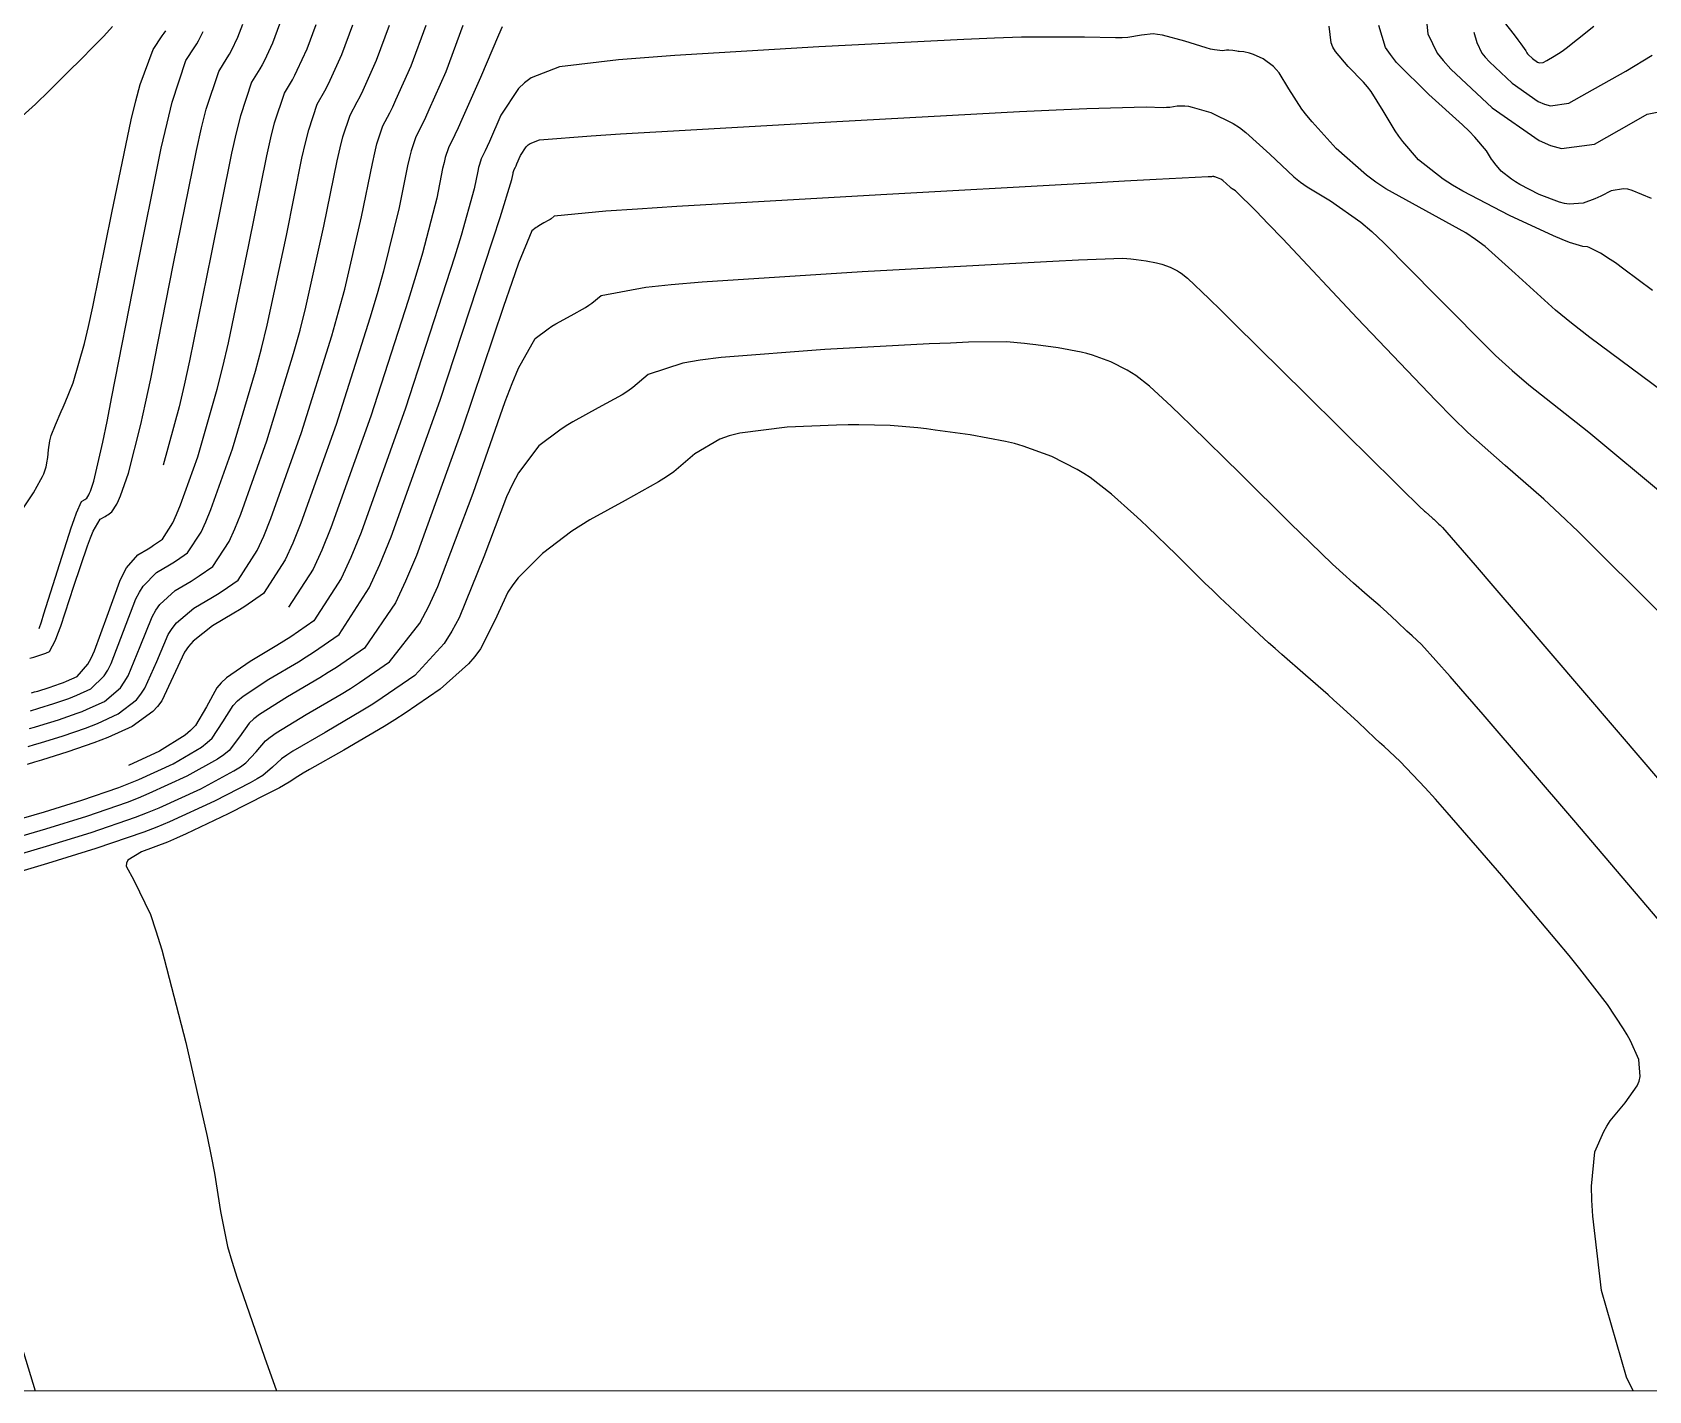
# Model space of a CAD drawing. Header units: metres. Extents: x 837117 to 838477, y 1189012 to 1191015.
# Drawn here: x 837799 to 837845.75, y 1189013.87 to 1189053.17 of the extents above; entities that cross this region are included whole.
import ezdxf

# ---------------------------------------------------------------- set-up
doc = ezdxf.new("R2010")
doc.units = ezdxf.units.M
doc.header["$LTSCALE"] = 0.3
doc.layers.add('COORD', color=7, linetype='Continuous', lineweight=20)
doc.layers.add('COTAS 10', color=1, linetype='Continuous')
doc.layers.add('COTAS INT', color=252, linetype='Continuous')

msp = doc.modelspace()

# ---------------------------------------------------------------- linework, layer by layer
at = {"layer": 'COORD'}
msp.add_line((837476.514, 1189013.872), (838476.514, 1189013.872), dxfattribs=at)
msp.add_lwpolyline([(837476.514, 1189013.872), (838476.514, 1189013.872), (838476.514, 1191013.872), (837476.514, 1191013.872)], close=True, dxfattribs=at)
at = {"layer": 'COTAS 10'}
for points, elevation in [([(837798.881, 1189032.511), (837799.06, 1189032.564), (837799.239, 1189032.618), (837799.892, 1189032.818), (837800.536, 1189033.041), (837800.71, 1189033.109), (837800.881, 1189033.179), (837801.485, 1189033.455), (837802.014, 1189033.865), (837802.139, 1189034.021), (837802.255, 1189034.194), (837802.596, 1189034.971), (837802.932, 1189035.753), (837803.044, 1189035.929), (837803.165, 1189036.088), (837803.672, 1189036.515), (837804.21, 1189036.831), (837804.351, 1189036.919), (837804.488, 1189037.007), (837804.951, 1189037.328), (837805.5, 1189038.178), (837805.69, 1189038.6), (837805.898, 1189039.103), (837806.787, 1189041.594), (837807.661, 1189044.389), (837807.858, 1189045.083), (837808.036, 1189045.743), (837808.52, 1189047.84), (837808.833, 1189049.381), (837808.903, 1189049.691), (837808.967, 1189049.95), (837809.138, 1189050.465), (837809.339, 1189050.844), (837809.422, 1189051.017), (837809.517, 1189051.22), (837809.955, 1189052.202), (837810.388, 1189053.377)], 1670), ([(837798.924, 1189035.062), (837799.037, 1189035.094), (837799.068, 1189035.104), (837799.1, 1189035.113), (837799.215, 1189035.149), (837799.329, 1189035.188), (837799.36, 1189035.2), (837799.391, 1189035.213), (837799.497, 1189035.262), (837799.669, 1189035.583), (837799.74, 1189035.768), (837799.822, 1189035.993), (837800.203, 1189037.154), (837800.593, 1189038.32), (837800.68, 1189038.55), (837800.758, 1189038.739), (837800.964, 1189039.085), (837801.105, 1189039.168), (837801.142, 1189039.191), (837801.178, 1189039.214), (837801.3, 1189039.298), (837801.444, 1189039.522), (837801.494, 1189039.632), (837801.548, 1189039.764), (837801.782, 1189040.418), (837802.141, 1189041.832), (837802.275, 1189042.442), (837802.424, 1189043.148), (837803.085, 1189046.489), (837803.746, 1189049.751), (837803.895, 1189050.407), (837804.03, 1189050.955), (837804.392, 1189052.045), (837804.638, 1189052.433), (837804.7, 1189052.54), (837804.758, 1189052.647), (837804.945, 1189053.031), (837805.086, 1189053.413)], 1660), ([(837839.323, 1189053.507), (837839.364, 1189053.126), (837839.63, 1189052.574), (837839.809, 1189052.356), (837840.034, 1189052.111), (837841.224, 1189050.993), (837842.584, 1189050.041), (837842.915, 1189049.9), (837843.226, 1189049.812), (837844.187, 1189049.938), (837845.258, 1189050.546), (837845.71, 1189050.803), (837846.14, 1189050.889)], 1670), ([(837846.161, 1189036.296), (837843.709, 1189038.727), (837843.182, 1189039.233), (837842.72, 1189039.668), (837841.599, 1189040.637), (837840.521, 1189041.595), (837840.087, 1189042.022), (837839.594, 1189042.519), (837837.322, 1189044.902), (837835.166, 1189047.195), (837834.746, 1189047.637), (837834.402, 1189047.995), (837833.802, 1189048.589), (837833.7, 1189048.649), (837833.672, 1189048.67), (837833.644, 1189048.692), (837833.54, 1189048.79), (837833.437, 1189048.884), (837833.409, 1189048.905), (837833.381, 1189048.923), (837833.285, 1189048.969), (837833.205, 1189048.993), (837833.188, 1189048.996), (837833.174, 1189048.999), (837833.14, 1189048.999), (837833.108, 1189048.993), (837833.095, 1189048.992), (837833.079, 1189048.992), (837833.007, 1189048.994), (837831.504, 1189048.917), (837830.587, 1189048.868), (837829.452, 1189048.805), (837823.544, 1189048.477), (837817.638, 1189048.133), (837816.505, 1189048.061), (837815.589, 1189047.999), (837814.096, 1189047.857), (837814.005, 1189047.781), (837813.974, 1189047.759), (837813.94, 1189047.738), (837813.797, 1189047.659), (837813.646, 1189047.576), (837813.607, 1189047.551), (837813.57, 1189047.527), (837813.444, 1189047.432), (837813.064, 1189046.491), (837812.866, 1189045.933), (837812.628, 1189045.246), (837811.435, 1189041.688), (837810.115, 1189038.041), (837809.797, 1189037.297), (837809.5, 1189036.668), (837808.602, 1189035.357), (837807.797, 1189034.8), (837807.559, 1189034.647), (837807.315, 1189034.494), (837806.381, 1189033.946), (837805.573, 1189033.436), (837805.409, 1189033.308), (837805.271, 1189033.185), (837804.989, 1189032.789), (837804.688, 1189032.395), (837804.538, 1189032.274), (837804.359, 1189032.147), (837803.472, 1189031.648), (837802.372, 1189031.146), (837802.059, 1189031.018), (837801.742, 1189030.894), (837800.568, 1189030.488), (837799.378, 1189030.122), (837799.052, 1189030.024), (837798.726, 1189029.927)], 1680)]:
    msp.add_lwpolyline(points, dxfattribs=dict(at, elevation=elevation))
at = {"layer": 'COTAS INT'}
for points, elevation in [([(837841.286, 1189053.831), (837841.862, 1189053.103), (837841.971, 1189052.961), (837842.059, 1189052.844), (837842.197, 1189052.637), (837842.225, 1189052.579), (837842.244, 1189052.556), (837842.268, 1189052.531), (837842.393, 1189052.413), (837842.536, 1189052.313), (837842.57, 1189052.298), (837842.603, 1189052.289), (837842.704, 1189052.302), (837842.806, 1189052.36), (837843.017, 1189052.48), (837843.217, 1189052.611), (837843.288, 1189052.661), (837843.364, 1189052.718), (837843.695, 1189052.976), (837844.165, 1189053.348)], 1666), ([(837798.631, 1189039.243), (837799.035, 1189039.854), (837799.246, 1189040.235), (837799.29, 1189040.321), (837799.326, 1189040.397), (837799.403, 1189040.602), (837799.432, 1189040.768), (837799.439, 1189040.82), (837799.445, 1189040.876), (837799.462, 1189041.098), (837799.501, 1189041.354), (837799.521, 1189041.431), (837799.546, 1189041.51), (837799.667, 1189041.817), (837799.835, 1189042.199), (837799.889, 1189042.326), (837799.946, 1189042.463), (837800.18, 1189043.031), (837800.506, 1189044.169), (837800.622, 1189044.663), (837800.748, 1189045.236), (837801.294, 1189047.954), (837801.854, 1189050.641), (837801.988, 1189051.194), (837802.114, 1189051.665), (837802.494, 1189052.676), (837802.758, 1189053.069), (837802.811, 1189053.149), (837802.855, 1189053.217)], 1656), ([(837801.316, 1189053.345), (837801.071, 1189053.067), (837800.756, 1189052.75), (837800.64, 1189052.634), (837800.512, 1189052.505), (837799.943, 1189051.935), (837799.358, 1189051.357), (837799.219, 1189051.223), (837799.089, 1189051.1), (837798.705, 1189050.748)], 1654), ([(837811.448, 1189053.37), (837810.957, 1189052.036), (837810.468, 1189050.935), (837810.367, 1189050.712), (837810.28, 1189050.526), (837810.087, 1189050.149), (837809.954, 1189049.749), (837809.905, 1189049.548), (837809.85, 1189049.307), (837809.607, 1189048.11), (837809.159, 1189046.262), (837808.975, 1189045.611), (837808.764, 1189044.9), (837807.788, 1189041.829), (837806.768, 1189038.97), (837806.529, 1189038.393), (837806.311, 1189037.909), (837805.681, 1189036.934), (837805.149, 1189036.566), (837804.993, 1189036.465), (837804.831, 1189036.364), (837804.214, 1189036.002), (837803.647, 1189035.557), (837803.517, 1189035.405), (837803.4, 1189035.239), (837803.075, 1189034.535), (837802.742, 1189033.834), (837802.619, 1189033.671), (837802.483, 1189033.522), (837801.882, 1189033.093), (837801.179, 1189032.773), (837800.98, 1189032.691), (837800.777, 1189032.612), (837800.027, 1189032.352), (837799.267, 1189032.118), (837799.058, 1189032.056), (837798.85, 1189031.994)], 1672), ([(837798.912, 1189033.027), (837799.062, 1189033.072), (837799.211, 1189033.117), (837799.757, 1189033.285), (837800.295, 1189033.471), (837800.44, 1189033.527), (837800.583, 1189033.586), (837801.087, 1189033.816), (837801.545, 1189034.209), (837801.659, 1189034.37), (837801.768, 1189034.554), (837802.118, 1189035.408), (837802.464, 1189036.266), (837802.572, 1189036.453), (837802.684, 1189036.618), (837803.131, 1189037.029), (837803.589, 1189037.299), (837803.709, 1189037.374), (837803.826, 1189037.449), (837804.221, 1189037.722), (837804.688, 1189038.446), (837804.851, 1189038.806), (837805.028, 1189039.235), (837805.786, 1189041.359), (837806.557, 1189043.877), (837806.741, 1189044.555), (837806.914, 1189045.224), (837807.433, 1189047.569), (837807.815, 1189049.455), (837807.902, 1189049.834), (837807.979, 1189050.151), (837808.189, 1189050.781), (837808.399, 1189051.161), (837808.478, 1189051.322), (837808.565, 1189051.505), (837808.953, 1189052.368), (837809.327, 1189053.384)], 1668), ([(837798.943, 1189033.544), (837799.183, 1189033.616), (837799.621, 1189033.751), (837800.053, 1189033.9), (837800.17, 1189033.946), (837800.285, 1189033.993), (837800.69, 1189034.178), (837801.076, 1189034.552), (837801.18, 1189034.719), (837801.282, 1189034.914), (837801.639, 1189035.844), (837801.996, 1189036.78), (837802.099, 1189036.977), (837802.202, 1189037.148), (837802.589, 1189037.543), (837802.968, 1189037.766), (837803.067, 1189037.828), (837803.164, 1189037.89), (837803.49, 1189038.116), (837803.877, 1189038.715), (837804.012, 1189039.013), (837804.158, 1189039.367), (837804.785, 1189041.124), (837805.453, 1189043.366), (837805.625, 1189044.027), (837805.791, 1189044.705), (837806.346, 1189047.299), (837806.798, 1189049.529), (837806.9, 1189049.977), (837806.992, 1189050.352), (837807.239, 1189051.097), (837807.459, 1189051.479), (837807.533, 1189051.626), (837807.613, 1189051.791), (837807.951, 1189052.533), (837808.267, 1189053.391)], 1666), ([(837798.975, 1189034.061), (837799.065, 1189034.088), (837799.156, 1189034.115), (837799.486, 1189034.217), (837799.812, 1189034.33), (837799.9, 1189034.364), (837799.987, 1189034.399), (837800.292, 1189034.539), (837800.607, 1189034.896), (837800.7, 1189035.069), (837800.795, 1189035.274), (837801.16, 1189036.281), (837801.528, 1189037.293), (837801.626, 1189037.501), (837801.721, 1189037.678), (837802.047, 1189038.057), (837802.347, 1189038.233), (837802.426, 1189038.282), (837802.502, 1189038.332), (837802.76, 1189038.51), (837803.066, 1189038.984), (837803.172, 1189039.219), (837803.288, 1189039.5), (837803.784, 1189040.889), (837804.349, 1189042.854), (837804.508, 1189043.498), (837804.669, 1189044.186), (837805.259, 1189047.029), (837805.781, 1189049.603), (837805.899, 1189050.12), (837806.005, 1189050.553), (837806.29, 1189051.413), (837806.519, 1189051.797), (837806.589, 1189051.931), (837806.662, 1189052.076), (837806.949, 1189052.699), (837807.207, 1189053.398)], 1664), ([(837799.2, 1189035.927), (837799.261, 1189036.117), (837799.335, 1189036.353), (837799.725, 1189037.59), (837800.125, 1189038.833), (837800.207, 1189039.074), (837800.276, 1189039.269), (837800.422, 1189039.599), (837800.484, 1189039.635), (837800.501, 1189039.646), (837800.516, 1189039.656), (837800.57, 1189039.693), (837800.633, 1189039.79), (837800.655, 1189039.839), (837800.678, 1189039.897), (837800.781, 1189040.183), (837801.037, 1189041.32), (837801.158, 1189041.914), (837801.301, 1189042.629), (837801.998, 1189046.219), (837802.729, 1189049.825), (837802.894, 1189050.55), (837803.042, 1189051.156), (837803.443, 1189052.36), (837803.698, 1189052.751), (837803.755, 1189052.844), (837803.807, 1189052.932), (837803.943, 1189053.196)], 1658), ([(837846.443, 1189042.568), (837844.046, 1189044.348), (837843.521, 1189044.76), (837843.058, 1189045.135), (837841.887, 1189046.196), (837841.019, 1189046.979), (837840.746, 1189047.179), (837840.459, 1189047.372), (837839.305, 1189048.01), (837838.149, 1189048.646), (837837.861, 1189048.838), (837837.586, 1189049.038), (837836.708, 1189049.815), (837836.02, 1189050.58), (837835.864, 1189050.772), (837835.724, 1189050.955), (837835.346, 1189051.543), (837835.061, 1189051.999), (837834.98, 1189052.099), (837834.899, 1189052.187), (837834.597, 1189052.41), (837834.325, 1189052.531), (837834.262, 1189052.554), (837834.204, 1189052.574), (837834.039, 1189052.608), (837833.911, 1189052.618), (837833.876, 1189052.622), (837833.842, 1189052.627), (837833.722, 1189052.647), (837833.605, 1189052.66), (837833.573, 1189052.66), (837833.541, 1189052.659), (837833.426, 1189052.64), (837833.189, 1189052.664), (837833.08, 1189052.69), (837832.952, 1189052.724), (837832.333, 1189052.915), (837831.69, 1189053.091), (837831.547, 1189053.116), (837831.419, 1189053.13), (837831.085, 1189053.096), (837830.688, 1189053.025), (837830.521, 1189053.017), (837830.329, 1189053.013), (837829.43, 1189053.039), (837827.607, 1189053.031), (837826.832, 1189053.005), (837825.941, 1189052.97), (837821.746, 1189052.759), (837817.579, 1189052.502), (837816.705, 1189052.437), (837815.952, 1189052.376), (837814.243, 1189052.18), (837813.425, 1189051.857), (837813.235, 1189051.716), (837813.059, 1189051.553), (837812.554, 1189050.775), (837812.221, 1189050.02), (837812.154, 1189049.871), (837812.098, 1189049.747), (837811.985, 1189049.517), (837811.929, 1189049.347), (837811.908, 1189049.262), (837811.884, 1189049.159), (837811.781, 1189048.65), (837811.404, 1189047.3), (837811.208, 1189046.668), (837810.972, 1189045.923), (837809.79, 1189042.299), (837808.507, 1189038.706), (837808.208, 1189037.98), (837807.933, 1189037.371), (837807.141, 1189036.145), (837806.473, 1189035.683), (837806.276, 1189035.556), (837806.073, 1189035.429), (837805.297, 1189034.974), (837804.61, 1189034.497), (837804.463, 1189034.356), (837804.336, 1189034.212), (837804.032, 1189033.662), (837803.715, 1189033.115), (837803.578, 1189032.973), (837803.421, 1189032.835), (837802.677, 1189032.371), (837801.776, 1189031.959)], 1676), ([(837806.146, 1189053.406), (837805.947, 1189052.865), (837805.71, 1189052.361), (837805.644, 1189052.235), (837805.579, 1189052.115), (837805.341, 1189051.729), (837805.017, 1189050.754), (837804.897, 1189050.264), (837804.764, 1189049.677), (837804.172, 1189046.759), (837803.546, 1189043.667), (837803.392, 1189042.97), (837803.245, 1189042.343), (837802.783, 1189040.654)], 1662), ([(837812.588, 1189053.334), (837812.486, 1189053.092), (837811.959, 1189051.87), (837811.42, 1189050.65), (837811.311, 1189050.408), (837811.22, 1189050.208), (837811.036, 1189049.833), (837810.941, 1189049.548), (837810.906, 1189049.405), (837810.867, 1189049.233), (837810.694, 1189048.38), (837810.281, 1189046.781), (837810.091, 1189046.139), (837809.868, 1189045.411), (837808.789, 1189042.064), (837807.637, 1189038.838), (837807.369, 1189038.187), (837807.122, 1189037.64), (837806.411, 1189036.539)], 1674), ([(837845.862, 1189045.706), (837845.031, 1189046.319), (837844.788, 1189046.501), (837844.716, 1189046.551), (837844.642, 1189046.601), (837844.355, 1189046.783), (837844.093, 1189046.922), (837844.035, 1189046.946), (837843.982, 1189046.963), (837843.844, 1189046.973), (837843.459, 1189047.093), (837843.251, 1189047.179), (837843, 1189047.289), (837841.726, 1189047.877), (837840.375, 1189048.574), (837840.074, 1189048.751), (837839.805, 1189048.923), (837839.099, 1189049.485), (837838.638, 1189050.018), (837838.524, 1189050.171), (837838.415, 1189050.326), (837838.068, 1189050.902), (837837.725, 1189051.458), (837837.619, 1189051.6), (837837.507, 1189051.737), (837837.064, 1189052.187), (837836.689, 1189052.619), (837836.621, 1189052.745), (837836.568, 1189052.873), (837836.509, 1189053.356)], 1674), ([(837845.838, 1189048.364), (837845.277, 1189048.602), (837845.145, 1189048.634), (837845.024, 1189048.65), (837844.671, 1189048.585), (837844.373, 1189048.433), (837844.286, 1189048.394), (837844.197, 1189048.356), (837843.861, 1189048.235), (837843.453, 1189048.205), (837843.319, 1189048.226), (837843.177, 1189048.259), (837842.586, 1189048.485), (837842.022, 1189048.776), (837841.897, 1189048.85), (837841.785, 1189048.921), (837841.49, 1189049.156), (837841.298, 1189049.378), (837841.25, 1189049.442), (837841.205, 1189049.506), (837841.06, 1189049.746), (837840.726, 1189050.145), (837840.561, 1189050.31), (837840.364, 1189050.498), (837839.393, 1189051.373), (837838.455, 1189052.305), (837838.28, 1189052.529), (837838.141, 1189052.738), (837837.947, 1189053.371)], 1672), ([(837840.691, 1189053.176), (837840.78, 1189052.882), (837840.928, 1189052.576), (837841.026, 1189052.456), (837841.151, 1189052.321), (837841.808, 1189051.703), (837842.56, 1189051.177), (837842.743, 1189051.099), (837842.915, 1189051.05), (837843.446, 1189051.12), (837843.978, 1189051.422), (837845.092, 1189052.055), (837845.856, 1189052.513)], 1668), ([(837798.757, 1189030.443), (837799.053, 1189030.532), (837799.35, 1189030.621), (837800.433, 1189030.954), (837801.501, 1189031.324), (837801.789, 1189031.436), (837802.074, 1189031.552), (837803.074, 1189032.009), (837803.89, 1189032.491), (837804.058, 1189032.623), (837804.201, 1189032.755), (837804.511, 1189033.225), (837804.804, 1189033.699), (837804.936, 1189033.832), (837805.092, 1189033.966), (837805.839, 1189034.46), (837806.694, 1189034.962), (837806.918, 1189035.102), (837807.135, 1189035.242), (837807.872, 1189035.751), (837808.744, 1189037.102), (837809.047, 1189037.774), (837809.377, 1189038.573), (837810.791, 1189042.534), (837812.076, 1189046.434), (837812.324, 1189047.196), (837812.526, 1189047.819), (837812.868, 1189048.92), (837812.902, 1189049.085), (837812.909, 1189049.119), (837812.916, 1189049.146), (837812.934, 1189049.202), (837812.971, 1189049.276), (837812.989, 1189049.316), (837813.011, 1189049.365), (837813.119, 1189049.609), (837813.283, 1189049.862), (837813.34, 1189049.915), (837813.402, 1189049.96), (837813.667, 1189050.065), (837815.167, 1189050.182), (837816.007, 1189050.235), (837817.032, 1189050.297), (837822.267, 1189050.597), (837827.556, 1189050.88), (837828.615, 1189050.931), (837829.498, 1189050.971), (837831.219, 1189051.017), (837831.704, 1189051.002), (837831.808, 1189051.005), (837831.898, 1189051.009), (837832.112, 1189051.047), (837832.339, 1189051.051), (837832.437, 1189051.033), (837832.55, 1189051.008), (837833.085, 1189050.851), (837833.733, 1189050.539), (837833.917, 1189050.417), (837834.103, 1189050.278), (837834.794, 1189049.646), (837835.493, 1189048.992), (837835.684, 1189048.84), (837835.874, 1189048.7), (837836.553, 1189048.3), (837837.431, 1189047.684), (837837.746, 1189047.408), (837838.092, 1189047.087), (837839.604, 1189045.549), (837841.326, 1189043.827), (837841.804, 1189043.391), (837842.284, 1189042.972), (837844.021, 1189041.603), (837846.271, 1189039.739)], 1678), ([(837798.695, 1189029.41), (837799.05, 1189029.516), (837799.406, 1189029.623), (837800.703, 1189030.022), (837801.984, 1189030.465), (837802.329, 1189030.599), (837802.67, 1189030.739), (837803.869, 1189031.287), (837804.828, 1189031.804), (837805.018, 1189031.924), (837805.175, 1189032.035), (837805.468, 1189032.352), (837805.739, 1189032.672), (837805.882, 1189032.784), (837806.055, 1189032.906), (837806.922, 1189033.432), (837807.936, 1189034.027), (837808.201, 1189034.193), (837808.459, 1189034.359), (837809.332, 1189034.963), (837810.206, 1189036.08), (837810.464, 1189036.571), (837810.73, 1189037.139), (837811.748, 1189039.845), (837812.671, 1189042.488), (837812.877, 1189043.017), (837813.061, 1189043.459), (837813.547, 1189044.32), (837813.915, 1189044.597), (837814.025, 1189044.67), (837814.139, 1189044.741), (837814.581, 1189044.984), (837814.998, 1189045.214), (837815.096, 1189045.277), (837815.187, 1189045.339), (837815.452, 1189045.564), (837816.741, 1189045.805), (837817.477, 1189045.878), (837818.378, 1189045.954), (837822.998, 1189046.254), (837827.619, 1189046.507), (837828.519, 1189046.554), (837829.255, 1189046.591), (837830.543, 1189046.641), (837830.778, 1189046.621), (837830.849, 1189046.613), (837830.924, 1189046.604), (837831.22, 1189046.564), (837831.517, 1189046.508), (837831.593, 1189046.489), (837831.667, 1189046.468), (837831.909, 1189046.379), (837832.123, 1189046.271), (837832.179, 1189046.237), (837832.233, 1189046.202), (837832.414, 1189046.063), (837833.041, 1189045.459), (837833.375, 1189045.131), (837833.78, 1189044.733), (837835.822, 1189042.716), (837837.85, 1189040.709), (837838.246, 1189040.318), (837838.569, 1189039.998), (837839.139, 1189039.439), (837839.239, 1189039.348), (837839.266, 1189039.323), (837839.294, 1189039.299), (837839.394, 1189039.211), (837839.489, 1189039.129), (837839.513, 1189039.107), (837839.537, 1189039.086), (837839.614, 1189039.014), (837839.686, 1189038.947), (837839.724, 1189038.911), (837839.791, 1189038.849), (837840.733, 1189037.76), (837841.303, 1189037.095), (837842.008, 1189036.272), (837845.671, 1189031.989), (837849.348, 1189027.679)], 1682), ([(837846.223, 1189027.284), (837843.588, 1189030.383), (837840.968, 1189033.436), (837840.446, 1189034.039), (837840.012, 1189034.538), (837839.177, 1189035.463), (837838.912, 1189035.709), (837838.837, 1189035.779), (837838.761, 1189035.85), (837838.48, 1189036.114), (837838.174, 1189036.398), (837838.081, 1189036.481), (837837.985, 1189036.567), (837837.612, 1189036.892), (837837.217, 1189037.236), (837837.108, 1189037.333), (837836.999, 1189037.431), (837836.606, 1189037.791), (837835.959, 1189038.412), (837835.691, 1189038.674), (837835.384, 1189038.975), (837833.951, 1189040.389), (837832.522, 1189041.795), (837832.216, 1189042.092), (837831.95, 1189042.348), (837831.316, 1189042.939), (837830.915, 1189043.247), (837830.795, 1189043.324), (837830.672, 1189043.399), (837830.198, 1189043.639), (837829.662, 1189043.835), (837829.5, 1189043.881), (837829.332, 1189043.923), (837828.674, 1189044.048), (837828.021, 1189044.136), (837827.855, 1189044.156), (837827.696, 1189044.173), (837827.176, 1189044.219), (837826.08, 1189044.205), (837825.557, 1189044.185), (837824.94, 1189044.157), (837821.918, 1189044), (837818.919, 1189043.764), (837818.316, 1189043.688), (837817.811, 1189043.606), (837816.809, 1189043.27), (837816.369, 1189042.898), (837816.219, 1189042.794), (837816.056, 1189042.69), (837815.365, 1189042.309), (837814.632, 1189041.906), (837814.443, 1189041.788), (837814.26, 1189041.667), (837813.65, 1189041.208), (837813.059, 1189040.426), (837812.888, 1189040.102), (837812.714, 1189039.73), (837812.061, 1189038.001), (837811.345, 1189036.237), (837811.132, 1189035.844), (837810.912, 1189035.493), (837810.062, 1189034.569), (837809.121, 1189033.918), (837808.843, 1189033.738), (837808.557, 1189033.56), (837807.464, 1189032.918), (837806.536, 1189032.376), (837806.355, 1189032.26), (837806.207, 1189032.158), (837805.947, 1189031.916), (837805.661, 1189031.675), (837805.497, 1189031.575), (837805.297, 1189031.46), (837804.267, 1189030.925), (837802.968, 1189030.332), (837802.599, 1189030.181), (837802.225, 1189030.035), (837800.839, 1189029.556), (837799.434, 1189029.123), (837799.048, 1189029.008), (837798.664, 1189028.893)], 1684), ([(837845.302, 1189013.872), (837845.114, 1189014.261), (837844.386, 1189016.771), (837844.139, 1189018.924), (837844.11, 1189019.388), (837844.098, 1189019.794), (837844.194, 1189020.781), (837844.453, 1189021.37), (837844.544, 1189021.526), (837844.643, 1189021.678), (837845.068, 1189022.198), (837845.42, 1189022.694), (837845.473, 1189022.831), (837845.506, 1189022.967), (837845.465, 1189023.457), (837845.224, 1189023.998), (837845.131, 1189024.166), (837845.027, 1189024.343), (837844.558, 1189025.048), (837843.76, 1189026.08), (837843.449, 1189026.464), (837843.098, 1189026.889), (837841.505, 1189028.778), (837839.928, 1189030.6), (837839.589, 1189030.984), (837839.29, 1189031.315), (837838.563, 1189032.076), (837838.1, 1189032.506), (837837.968, 1189032.629), (837837.836, 1189032.753), (837837.346, 1189033.215), (837836.811, 1189033.71), (837836.649, 1189033.855), (837836.482, 1189034.004), (837835.829, 1189034.572), (837835.14, 1189035.173), (837834.95, 1189035.342), (837834.759, 1189035.513), (837834.072, 1189036.142), (837833.349, 1189036.825), (837833.136, 1189037.03), (837832.917, 1189037.241), (837832.081, 1189038.062), (837831.264, 1189038.856), (837831.058, 1189039.052), (837830.86, 1189039.237), (837830.218, 1189039.816), (837829.597, 1189040.292), (837829.412, 1189040.412), (837829.222, 1189040.527), (837828.488, 1189040.899), (837827.658, 1189041.202), (837827.407, 1189041.273), (837827.146, 1189041.339), (837826.128, 1189041.532), (837825.117, 1189041.668), (837824.86, 1189041.698), (837824.614, 1189041.726), (837823.809, 1189041.796), (837822.905, 1189041.819), (837822.595, 1189041.816), (837822.26, 1189041.808), (837820.837, 1189041.747), (837819.46, 1189041.574), (837819.155, 1189041.497), (837818.881, 1189041.407), (837818.166, 1189040.976), (837817.551, 1189040.457), (837817.341, 1189040.312), (837817.114, 1189040.166), (837816.148, 1189039.633), (837815.125, 1189039.071), (837814.861, 1189038.906), (837814.605, 1189038.738), (837813.753, 1189038.096), (837813.056, 1189037.393), (837812.899, 1189037.186), (837812.757, 1189036.973), (837812.374, 1189036.157), (837811.96, 1189035.335), (837811.799, 1189035.118), (837811.617, 1189034.905), (837810.792, 1189034.174), (837809.783, 1189033.476), (837809.485, 1189033.284), (837809.178, 1189033.092), (837808.005, 1189032.404), (837807.018, 1189031.845), (837806.828, 1189031.735), (837806.675, 1189031.645), (837806.425, 1189031.479), (837806.148, 1189031.315), (837805.977, 1189031.226), (837805.766, 1189031.117), (837804.664, 1189030.564), (837803.448, 1189029.982), (837803.165, 1189029.855), (837802.904, 1189029.743), (837802.157, 1189029.46), (837801.759, 1189029.221), (837801.72, 1189029.137), (837801.71, 1189029.044), (837801.93, 1189028.643), (837802.417, 1189027.647), (837802.575, 1189027.179), (837802.744, 1189026.627), (837803.438, 1189023.942), (837804.055, 1189021.228), (837804.175, 1189020.659), (837804.272, 1189020.168), (837804.439, 1189019.054), (837804.648, 1189018.043), (837804.772, 1189017.617), (837804.925, 1189017.129), (837805.717, 1189014.839), (837806.061, 1189013.872)], 1686), ([(837798.409, 1189016.082), (837799.08, 1189013.872)], 1684)]:
    msp.add_lwpolyline(points, dxfattribs=dict(at, elevation=elevation))

doc.saveas('drawing.dxf')
